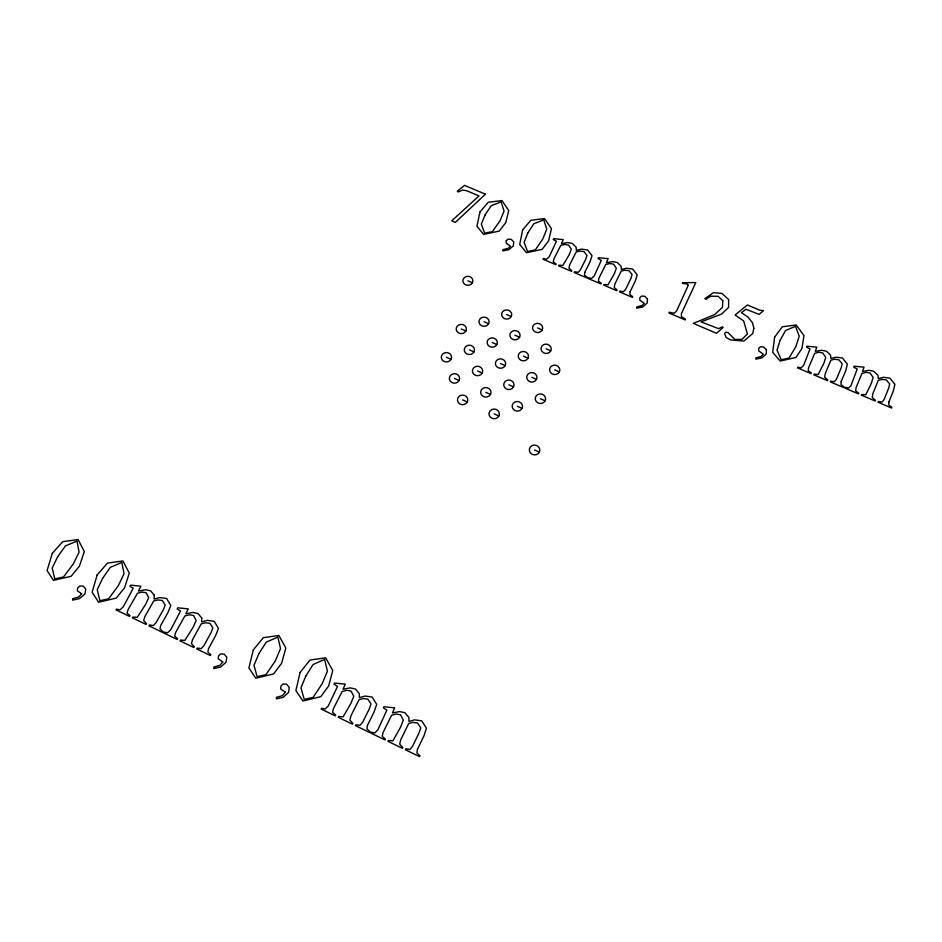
<?xml version="1.0" encoding="UTF-8"?>
<svg xmlns="http://www.w3.org/2000/svg" width="942" height="942" viewBox="0 0 942 942"><rect width="100%" height="100%" fill="white"/><g stroke="black" fill="none" stroke-linecap="round" stroke-linejoin="round"><path stroke-width="1.41" d="M467.903 280.81L472.437 282.765A5.028 4.51 1.3 0 0 467.503 276.312A5.028 4.51 1.3 0 0 463.77 283.354A5.028 4.51 1.3 0 0 472.437 282.765M506.678 314.51L511.27 316.5A5.063 4.592 4 0 0 506.219 309.93A5.063 4.592 4 0 0 502.533 317.113A5.063 4.592 4 0 0 511.27 316.5M537.623 327.946L542.239 329.947A5.087 4.616 6.3 0 0 537.128 323.341A5.087 4.616 6.3 0 0 533.49 330.56A5.087 4.616 6.3 0 0 542.239 329.947M484.035 321.728L488.627 323.73A5.075 4.616 2.4 0 0 483.599 317.136A5.075 4.616 2.4 0 0 479.867 324.342A5.075 4.616 2.4 0 0 488.627 323.73M514.968 335.222L519.595 337.236A5.099 4.639 4.8 0 0 514.509 330.595A5.099 4.639 4.8 0 0 510.811 337.848A5.099 4.639 4.8 0 0 519.595 337.236M546.113 348.787L550.764 350.824A5.11 4.663 7.2 0 0 545.606 344.136A5.11 4.663 7.2 0 0 541.968 351.437A5.11 4.663 7.2 0 0 550.764 350.824M461.286 328.982L465.878 330.995A5.087 4.628 0.8 0 0 460.885 324.378A5.087 4.628 0.8 0 0 457.082 331.608A5.087 4.628 0.8 0 0 465.878 330.995M492.219 342.523L496.846 344.548A5.099 4.663 3.1 0 0 491.783 337.884A5.099 4.663 3.1 0 0 488.038 345.161A5.099 4.663 3.1 0 0 496.846 344.548M523.363 356.158L528.015 358.184A5.122 4.686 5.6 0 0 522.881 351.484A5.122 4.686 5.6 0 0 519.183 358.808A5.122 4.686 5.6 0 0 528.015 358.184M554.697 369.865L559.383 371.913A5.146 4.722 8.3 0 0 554.179 365.155A5.146 4.722 8.3 0 0 550.54 372.537A5.146 4.722 8.3 0 0 559.383 371.913M469.375 349.871L473.991 351.896A5.122 4.686 1.3 0 0 468.963 345.208A5.122 4.686 1.3 0 0 465.16 352.52A5.122 4.686 1.3 0 0 473.991 351.896M500.508 363.553L505.159 365.59A5.134 4.71 3.9 0 0 500.061 358.855A5.134 4.71 3.9 0 0 496.304 366.214A5.134 4.71 3.9 0 0 505.159 365.59M531.841 377.318L536.528 379.379A5.146 4.745 6.6 0 0 531.347 372.596A5.146 4.745 6.6 0 0 527.65 380.003A5.146 4.745 6.6 0 0 536.528 379.379M446.414 357.242L451.041 359.279A5.134 4.698 -0.5 0 0 446.025 352.555A5.134 4.698 -0.5 0 0 442.175 359.903A5.134 4.698 -0.5 0 0 451.041 359.279M477.547 370.983L482.198 373.032A5.146 4.734 2 0 0 477.123 366.261A5.146 4.734 2 0 0 473.32 373.656A5.146 4.734 2 0 0 482.198 373.032M508.88 384.807L513.567 386.868A5.157 4.769 4.7 0 0 508.421 380.05A5.157 4.769 4.7 0 0 504.665 387.503A5.157 4.769 4.7 0 0 513.567 386.868M540.414 398.713L545.124 400.797A5.181 4.792 7.7 0 0 539.907 393.933A5.181 4.792 7.7 0 0 536.21 401.433A5.181 4.792 7.7 0 0 545.124 400.797M454.491 378.437L459.131 380.497A5.157 4.757 0 0 0 454.091 373.703A5.157 4.757 0 0 0 450.229 381.133A5.157 4.757 0 0 0 459.131 380.497M485.813 392.319L490.499 394.392A5.169 4.781 2.8 0 0 485.377 387.551A5.169 4.781 2.8 0 0 481.574 395.028A5.169 4.781 2.8 0 0 490.499 394.392M517.346 406.285L522.056 408.381A5.193 4.816 5.8 0 0 516.875 401.492A5.193 4.816 5.8 0 0 513.119 409.016A5.193 4.816 5.8 0 0 522.056 408.381M462.652 399.879L467.326 401.951A5.181 4.804 0.7 0 0 462.239 395.087A5.181 4.804 0.7 0 0 458.377 402.599A5.181 4.804 0.7 0 0 467.326 401.951M494.173 413.903L498.883 415.999A5.205 4.84 3.7 0 0 493.726 409.075A5.205 4.84 3.7 0 0 489.911 416.647A5.205 4.84 3.7 0 0 498.883 415.999M534.561 449.982L539.342 452.113A5.252 4.922 8.3 0 0 534.067 445.071A5.252 4.922 8.3 0 0 530.299 452.772A5.252 4.922 8.3 0 0 539.342 452.113M506.243 240.728L506.195 243.107L510.446 246.203L508.068 248.37L502.84 249.677L502.851 250.902L508.868 249.677L513.343 245.897L513.731 241.917L511.212 239.35L508.068 239.15L506.243 240.728M285.308 692.193L282.447 695.643L276.453 697.339L276.383 698.87L283.259 697.292L288.582 692.488L289.288 687.448L286.627 684.233L283.095 684.01L280.928 686.012L280.704 689.014L285.308 692.193M766.388 349.659L766.282 353.874L761.96 357.878L755.896 359.173L755.802 357.878L761.054 356.488L763.338 354.204L758.769 350.93L758.663 348.422L760.406 346.762L763.632 346.962L766.388 349.659M888.895 401.987L888.812 404.978L891.874 407.333L891.591 408.027L878.015 402.234L878.309 401.48L882.136 402.022L884.149 399.432L888.765 387.951L889.672 383.889L886.198 379.873L881.877 379.379L878.297 380.332L872.775 393.921L872.304 397.571L875.436 400.315L875.153 401.009L861.377 395.134L861.659 394.439L865.78 394.757L871.409 383.217L873.104 377.353L869.984 372.997L866.039 372.361L861.989 373.35L856.031 387.821L855.677 390.942L858.81 393.226L858.527 393.909L844.915 388.104L845.198 387.409L848.589 388.045L851.062 385.478L857.185 369.017L853.746 367.121L854.123 366.202L864.014 367.156L862.495 371.431L868.948 370.312L873.729 371.278L877.873 375.199L878.344 378.59L883.396 377.295L889.86 378.119L894.9 384.312L893.334 390.918L888.895 401.987M201.741 617.999L201.6 621.873L207.322 620.378L214.175 621.296L218.462 628.361L215.494 635.921L208.559 648.591L207.888 652.005L210.761 654.69L210.325 655.491L196.701 648.908L197.172 648.049L201.223 648.649L203.896 645.682L211.114 632.541L212.868 627.89L209.878 623.321L205.285 622.768L201.223 623.875L192.627 639.43L191.403 643.598L194.276 646.73L193.84 647.531L180.016 640.843L180.464 640.054L184.879 640.407L193.192 627.184L196.16 620.484L193.605 615.515L189.46 614.796L184.879 615.95L175.636 632.506L174.647 636.086L177.614 638.676L177.167 639.465L163.519 632.871L163.967 632.082L167.523 632.8L170.69 629.845L180.499 611.017L177.131 608.873L177.72 607.814L188.259 608.873L185.798 613.748L192.992 612.453L197.997 613.536L201.741 617.999M222.783 661.979L219.898 665.37L213.905 667.042L213.81 668.561L220.675 666.995L226.033 662.273L226.81 657.304L224.22 654.125L220.699 653.913L218.52 655.879L218.25 658.835L222.783 661.979M841.171 381.628L841.041 384.595L844.067 386.927L843.773 387.609L830.314 381.875L830.632 381.133L834.424 381.663L836.461 379.096L841.218 367.733L842.16 363.718L838.757 359.738L834.459 359.243L830.879 360.197L825.216 373.644L824.697 377.247L827.783 379.979L827.488 380.662L813.841 374.834L814.123 374.151L818.233 374.469L823.979 363.035L825.745 357.242L822.684 352.92L818.763 352.284L814.724 353.262L808.613 367.592L808.212 370.689L811.309 372.938L811.015 373.633L797.533 367.875L797.827 367.192L801.195 367.816L803.679 365.272L809.99 348.976L806.587 347.103L806.976 346.197L816.82 347.139L815.254 351.366L821.683 350.271L826.44 351.225L830.514 355.11L830.95 358.466L835.99 357.183L842.419 357.995L847.364 364.142L845.728 370.677L841.171 381.628M154.264 595.226L154.088 599.065L159.799 597.581L166.616 598.488L170.796 605.482L167.758 612.959L160.705 625.488L159.999 628.879L162.825 631.529L162.377 632.317L148.895 625.806L149.378 624.958L153.393 625.547L156.089 622.615L163.425 609.615L165.227 605.023L162.307 600.49L157.75 599.936L153.687 601.031L144.938 616.421L143.679 620.554L146.505 623.651L146.057 624.44L132.386 617.822L132.834 617.045L137.226 617.387L145.657 604.317L148.683 597.675L146.198 592.765L142.077 592.059L137.508 593.189L128.112 609.568L127.088 613.112L130.008 615.679L129.56 616.457L116.043 609.933L116.49 609.144L120.023 609.851L123.214 606.942L133.199 588.303L129.878 586.183L130.479 585.147L140.959 586.183L138.45 591.023L145.633 589.739L150.59 590.811L154.264 595.226M722.773 300.651L722.467 307.375L714.613 314.616L693.324 323.377L716.556 333.303L723.067 327.475L722.443 326.85L718.569 328.64L701.048 321.87L721.654 314.063L728.602 307.386L728.602 299.485L721.949 293.445L713.506 292.585L704.875 298.602L706.017 299.356L710.586 296.177L718.157 296.353L722.773 300.651M647.437 298.932L647.189 303.041L642.797 306.939L636.757 308.199L636.698 306.939L641.938 305.585L644.269 303.359L639.853 300.168L639.83 297.719L641.608 296.094L644.799 296.294L647.437 298.932M81.671 593.778L78.704 597.063L72.746 598.676L72.593 600.148L79.422 598.641L84.874 594.061L85.804 589.256L83.355 586.171L79.893 585.959L77.68 587.867L77.303 590.728L81.671 593.778M630.151 291.643L629.868 294.469L632.706 296.706L632.388 297.366L619.483 291.855L619.836 291.149L623.533 291.655L625.676 289.218L630.963 278.349L632.106 274.511L628.985 270.707L624.793 270.224L621.225 271.131L614.914 283.989L614.208 287.44L617.092 290.042L616.774 290.701L603.681 285.108L604.01 284.449L608.026 284.767L614.29 273.839L616.327 268.293L613.56 264.16L609.745 263.56L605.718 264.49L598.935 278.173L598.382 281.14L601.302 283.295L600.972 283.954L588.043 278.432L588.361 277.772L591.647 278.385L594.225 275.959L601.302 260.381L598.064 258.579L598.5 257.708L608.108 258.626L606.354 262.665L612.724 261.629L617.34 262.547L621.131 266.268L621.379 269.471L626.406 268.258L632.671 269.047L637.204 274.923L635.238 281.175L630.151 291.643M584.805 272.297L584.487 275.099L587.29 277.313L586.96 277.972L574.173 272.509L574.526 271.802L578.211 272.309L580.366 269.895L585.759 259.144L586.948 255.341L583.887 251.573L579.719 251.09L576.151 251.985L569.722 264.714L568.968 268.129L571.806 270.707L571.488 271.355L558.512 265.821L558.841 265.173L562.833 265.479L569.215 254.67L571.311 249.171L568.603 245.085L564.811 244.484L560.796 245.403L553.872 258.956L553.284 261.888L556.157 264.031L555.827 264.678L543.004 259.203L543.346 258.555L546.596 259.156L549.198 256.754L556.439 241.329L553.237 239.551L553.684 238.691L563.245 239.598L561.444 243.601L567.802 242.565L572.395 243.483L576.127 247.169L576.327 250.348L581.344 249.135L587.584 249.924L592.023 255.741L589.986 261.935L584.805 272.297M774.618 337.118L772.699 352.308L780.2 361.057L795.908 357.489L801.948 348.493L803.985 335.611L796.214 324.966L782.319 326.792L774.618 337.118M417.424 749.396L416.929 752.976L419.991 755.778L419.59 756.614L405.366 749.75L405.802 748.843L409.947 749.467L412.525 746.358L419.19 732.593L420.733 727.719L417.447 722.938L412.749 722.361L408.663 723.527L400.715 739.823L399.691 744.192L402.776 747.465L402.375 748.301L387.951 741.33L388.351 740.494L392.873 740.859L400.656 727.012L403.329 719.994L400.468 714.79L396.205 714.048L391.601 715.261L383.041 732.605L382.228 736.35L385.372 739.058L384.96 739.894L370.712 733.006L371.124 732.169L374.786 732.923L377.872 729.826L386.879 710.103L383.347 707.854L383.889 706.759L394.674 707.842L392.425 712.953L399.691 711.587L404.836 712.717L408.887 717.38L408.946 721.442L414.704 719.865L421.722 720.818L426.455 728.201L423.841 736.114L417.424 749.396M367.462 725.281L366.921 728.825L369.935 731.604L369.523 732.429L355.452 725.623L355.888 724.739L360.021 725.352L362.623 722.279L369.417 708.655L371.018 703.851L367.804 699.117L363.129 698.54L359.043 699.694L350.942 715.814L349.871 720.135L352.897 723.374L352.485 724.198L338.213 717.298L338.625 716.473L343.123 716.827L351.036 703.132L353.768 696.185L350.989 691.051L346.75 690.309L342.158 691.499L333.433 708.655L332.573 712.364L335.67 715.049L335.258 715.873L321.151 709.055L321.575 708.231L325.214 708.973L328.311 705.911L337.519 686.4L334.021 684.186L334.575 683.091L345.302 684.175L343.006 689.226L350.247 687.884L355.37 688.991L359.338 693.618L359.349 697.622L365.096 696.067L372.078 697.009L376.706 704.322L373.998 712.152L367.462 725.281M522.61 230.048L519.725 244.425L526.496 252.727L542.097 249.371L548.609 240.858L551.447 228.659L544.535 218.568L530.817 220.275L522.61 230.048M753.836 328.181L752.752 333.48L743.886 341.075L730.509 339.932L726.117 337.472L724.504 333.35L725.74 332.267L727.942 332.514L734.96 339.485L742.013 339.367L747.418 333.974L743.685 320.951L735.078 315.005L747.395 304.961L759.841 310.224L763.503 310.625L759.122 314.392L745.946 309.235L741.46 312.662L747.83 316.971L752.493 322.729L753.836 328.181M479.984 211.938L476.946 226.186L483.599 234.405L499.189 231.096L505.772 222.653L508.739 210.572L501.968 200.564L488.274 202.259L479.984 211.938M300.109 672.423L295.882 690.58L302.959 701.001L320.798 696.656L328.711 685.858L332.738 670.468L325.626 657.81L310.036 660.059L300.109 672.423M253.304 649.933L248.888 667.902L255.812 678.216L273.627 673.919L281.634 663.239L285.815 648.002L278.879 635.473L263.324 637.699L253.304 649.933M688.261 285.273L676.709 310.754L674.236 313.297L669.267 312.191L668.914 312.956L685.211 319.915L685.552 319.197L681.419 316.665L681.407 313.651L695.785 282.565L682.703 282.671L682.373 283.377L687.059 284.001L688.261 285.273M97.167 574.903L92.139 592.247L98.569 602.221L116.29 598.088L124.579 587.784L129.278 573.077L122.907 560.961L107.494 563.092L97.167 574.903M52.305 553.354L47.1 570.511L53.4 580.378L71.086 576.292L79.458 566.095L84.309 551.541L78.092 539.554L62.725 541.662L52.305 553.354M780.141 340.239L777.009 350.094L781.189 359.75L788.984 358.078L795.86 346.609L799.24 336.141L795.46 326.297L785.522 330.56L780.141 340.239M527.803 233.004L524.105 242.341L527.555 251.479L535.292 249.913L542.769 239.068L546.772 229.153L543.722 219.816L533.702 223.855L527.803 233.004M305.785 676.12L300.957 687.907L304.231 699.423L313.074 697.386L322.246 683.645L327.427 671.128L324.613 659.4L313.05 664.546L305.785 676.12M485.13 214.87L481.327 224.114L484.671 233.18L492.383 231.626L499.978 220.875L504.076 211.055L501.132 201.812L491.112 205.803L485.13 214.87M258.909 653.595L253.975 665.264L257.107 676.65L265.927 674.637L275.217 661.048L280.516 648.649L277.855 637.039L266.28 642.138L258.909 653.595M102.548 578.435L97.25 589.704L99.899 600.713L108.671 598.771L118.351 585.653L124.038 573.69L121.848 562.48L110.238 567.39L102.548 578.435M57.615 556.852L52.222 568.002L54.742 578.894L63.491 576.975L73.276 563.999L79.081 552.153L77.02 541.049L65.41 545.913L57.615 556.852M485.389 194.182L455.398 222.371L451.748 220.817L478.995 195.936L467.02 190.861L462.781 190.013L458.071 191.98L457.317 191.191L464.583 185.386L485.389 194.182"/></g></svg>
